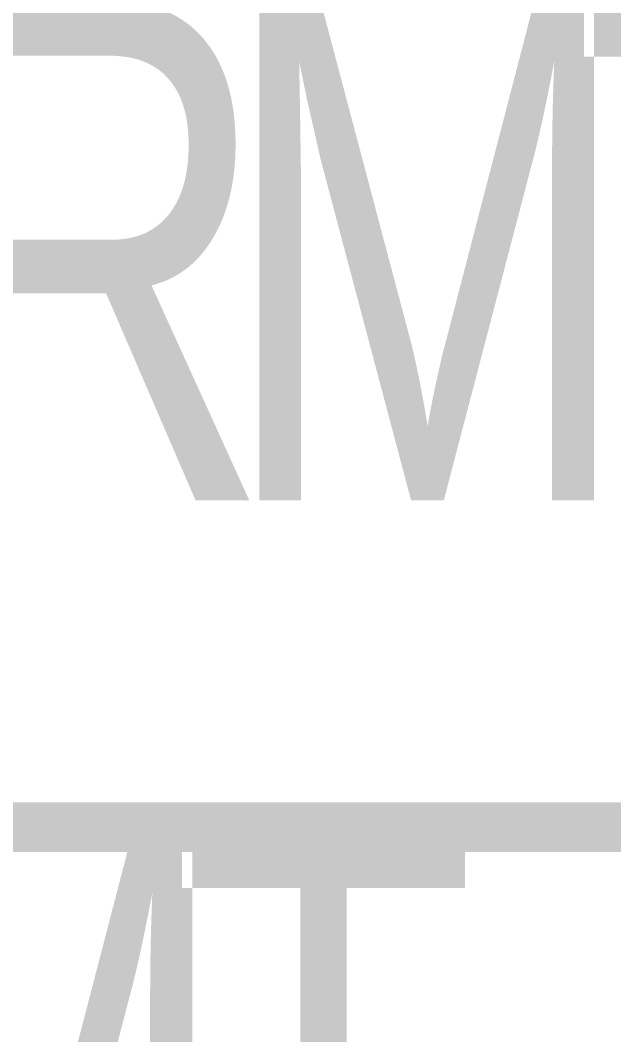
# Model space of a CAD drawing. Header units: millimetres. Extents: x -81374 to 485233, y -39075 to 157313.
# Drawn here: x 38470.3 to 38708.1, y -12102.9 to -11696.1 of the extents above; entities that cross this region are included whole.
import ezdxf
from ezdxf.enums import TextEntityAlignment as Align

# ---------------------------------------------------------------- set-up
doc = ezdxf.new("R2010")
doc.units = ezdxf.units.MM
doc.layers.add('G-IMPT', color=8, linetype='Continuous', lineweight=5)
doc.layers.add('M-HVAC VRV PIPE', color=152, linetype='Continuous')
doc.layers.add('M-HVAC-TEXT', color=7, linetype='Continuous')
doc.styles.add('romans', font='stylu.ttf', dxfattribs={"height": 125})
doc.styles.get("Standard").update_dxf_attribs({"font": 'arial.ttf'})

# ---------------------------------------------------------------- blocks, each defined once
blk = doc.blocks.new('floor plan 1')
at = {"layer": 'G-IMPT', "color": 8, "ltscale": 500}
for p, q in [((19427.27, -27090.2, 0), (19487.58, -27103.31, 0)), ((19425.52, -27101.5, 0), (19484.3, -27114.28, 0)), ((19487.58, -27103.31, 0), (19492.12, -27104.43, 0)), ((19492.12, -27104.43, 0), (19540.71, -27122.46, 0)), ((19455.06, -27107.88, 0), (19468.75, -27112.7, 0)), ((19463.44, -27146.4, 0), (19485.63, -27107.13, 0)), ((19468.75, -27112.7, 0), (19480.4, -27118.06, 0)), ((19495.59, -27112.76, 0), (19473.4, -27152.03, 0)), ((19495.8, -27112.6, 0), (19502.39, -27116.02, 0)), ((19484.3, -27114.28, 0), (19489.11, -27115.47, 0)), ((19489.11, -27115.47, 0), (19530.85, -27130.45, 0)), ((19489.56, -27122.28, 0), (19501.75, -27128.55, 0)), ((19540.71, -27122.46, 0), (19562.32, -27134.77, 0)), ((19501.75, -27128.55, 0), (19511.99, -27134.45, 0)), ((19519.96, -27126.02, 0), (19525.65, -27129.85, 0)), ((19525.65, -27129.85, 0), (19530.83, -27134.01, 0)), ((19530.85, -27130.45, 0), (19550.57, -27140.86, 0)), ((19511.99, -27134.45, 0), (19518.87, -27139.06, 0)), ((19530.83, -27134.01, 0), (19537.13, -27141.21, 0)), ((19562.32, -27134.77, 0), (19576.45, -27145.49, 0)), ((19518.87, -27139.06, 0), (19523.49, -27142.79, 0)), ((19537.13, -27141.21, 0), (19539.49, -27147.57, 0)), ((19550.57, -27140.86, 0), (19565.82, -27151.5, 0)), ((19523.49, -27142.79, 0), (19526.26, -27145.63, 0)), ((19526.26, -27145.63, 0), (19528.11, -27148.76, 0)), ((19576.45, -27145.49, 0), (19586.69, -27155.87, 0)), ((19463.15, -27146.99, 0), (19462.71, -27149.17, 0)), ((19462.71, -27149.17, 0), (19463.16, -27151.39, 0)), ((19511.23, -27171.05, 0), (19527.93, -27149.14, 0)), ((19526.81, -27152.43, 0), (19527.78, -27149.35, 0)), ((19528.11, -27148.76, 0), (19527.23, -27150.34, 0)), ((19539.49, -27147.57, 0), (19538.82, -27152.44, 0)), ((19463.16, -27151.39, 0), (19464.38, -27153.21, 0)), ((19464.38, -27153.21, 0), (19466.2, -27154.44, 0)), ((19471.02, -27154.3, 0), (19472.14, -27153.55, 0)), ((19472.14, -27153.55, 0), (19473.04, -27152.59, 0)), ((19473.04, -27152.59, 0), (19473.69, -27151.45, 0)), ((19528.86, -27156.86, 0), (19526.81, -27152.43, 0)), ((19538.82, -27152.44, 0), (19537.79, -27154.72, 0)), ((19565.82, -27151.5, 0), (19571.56, -27156.49, 0)), ((19466.2, -27154.44, 0), (19468.42, -27154.9, 0)), ((19468.42, -27154.9, 0), (19469.75, -27154.76, 0)), ((19469.75, -27154.76, 0), (19471.02, -27154.3, 0)), ((19537.04, -27156.06, 0), (19520.37, -27177.94, 0)), ((19530.97, -27158.11, 0), (19528.86, -27156.86, 0)), ((19532.48, -27158.25, 0), (19530.53, -27158.1, 0)), ((19530.53, -27158.1, 0), (19530.97, -27158.11, 0)), ((19534.3, -27157.98, 0), (19533.4, -27158.19, 0)), ((19535.15, -27157.64, 0), (19534.3, -27157.98, 0)), ((19535.93, -27157.15, 0), (19535.15, -27157.64, 0)), ((19536.62, -27156.55, 0), (19535.93, -27157.15, 0)), ((19537.19, -27155.85, 0), (19536.62, -27156.55, 0)), ((19537.79, -27154.72, 0), (19537.74, -27154.84, 0)), ((19571.56, -27156.49, 0), (19576.2, -27161.23, 0)), ((19586.69, -27155.87, 0), (19592.94, -27165.06, 0)), ((19533.4, -27158.19, 0), (19532.48, -27158.25, 0)), ((19576.2, -27161.23, 0), (19582.31, -27169.47, 0)), ((19592.94, -27165.06, 0), (19595.93, -27173.02, 0)), ((19512.3, -27169.98, 0), (19511.83, -27170.39, 0)), ((19512.82, -27169.62, 0), (19512.3, -27169.98, 0)), ((19513.37, -27169.34, 0), (19512.82, -27169.62, 0)), ((19513.95, -27169.12, 0), (19513.37, -27169.34, 0)), ((19514.56, -27168.96, 0), (19513.95, -27169.12, 0)), ((19582.31, -27169.47, 0), (19584.74, -27175.46, 0)), ((19510.1, -27172.6, 0), (19508.4, -27175, 0)), ((19511.19, -27171.11, 0), (19510.1, -27172.6, 0)), ((19510.18, -27173.58, 0), (19510.15, -27174.95, 0)), ((19510.56, -27172.25, 0), (19510.18, -27173.58, 0)), ((19511.1, -27171.24, 0), (19510.56, -27172.25, 0)), ((19511.4, -27170.85, 0), (19511.1, -27171.24, 0)), ((19511.83, -27170.39, 0), (19511.4, -27170.85, 0)), ((19595.93, -27173.02, 0), (19593.72, -27186.27, 0)), ((19508.4, -27175, 0), (19505.82, -27178.74, 0)), ((19510.15, -27174.95, 0), (19510.46, -27176.3, 0)), ((19510.46, -27176.3, 0), (19511.08, -27177.55, 0)), ((19511.08, -27177.55, 0), (19511.99, -27178.61, 0)), ((19520.41, -27177.88, 0), (19517.65, -27181.75, 0)), ((19584.74, -27175.46, 0), (19584.53, -27179.43, 0)), ((19505.82, -27178.74, 0), (19502.71, -27183.26, 0)), ((19511.99, -27178.61, 0), (19513.13, -27179.43, 0)), ((19513.13, -27179.43, 0), (19514.42, -27179.95, 0)), ((19514.42, -27179.95, 0), (19515.8, -27180.14, 0)), ((19517.65, -27181.75, 0), (19515, -27185.57, 0)), ((19548.84, -27198.46, 0), (19582.65, -27181.22, 0)), ((19580.74, -27182.81, 0), (19581.37, -27182.12, 0)), ((19581.51, -27182, 0), (19584.53, -27179.43, 0)), ((19502.71, -27183.26, 0), (19497.07, -27191.55, 0)), ((19515, -27185.57, 0), (19511.95, -27190.02, 0)), ((19579.6, -27186.32, 0), (19579.66, -27185.38, 0)), ((19579.79, -27187.74, 0), (19579.6, -27186.32, 0)), ((19579.66, -27185.38, 0), (19579.89, -27184.46, 0)), ((19579.89, -27184.46, 0), (19580.25, -27183.59, 0)), ((19580.25, -27183.59, 0), (19580.74, -27182.81, 0)), ((19593.72, -27186.27, 0), (19592.95, -27187.16, 0)), ((19511.95, -27190.02, 0), (19506.41, -27198.17, 0)), ((19580.43, -27189.2, 0), (19579.79, -27187.74, 0)), ((19581.35, -27190.39, 0), (19580.43, -27189.2, 0)), ((19582.16, -27191.16, 0), (19581.35, -27190.39, 0)), ((19589.13, -27190.52, 0), (19588.06, -27191.3, 0)), ((19589.03, -27190.6, 0), (19592.95, -27187.16, 0)), ((19497.07, -27191.55, 0), (19493.35, -27197.06, 0)), ((19587.85, -27191.41, 0), (19554.05, -27208.64, 0)), ((19583.21, -27191.69, 0), (19582.16, -27191.16, 0)), ((19584.18, -27191.9, 0), (19583.21, -27191.69, 0)), ((19585.5, -27192.02, 0), (19584.18, -27191.9, 0)), ((19586.82, -27191.82, 0), (19585.5, -27192.02, 0)), ((19588.06, -27191.3, 0), (19586.82, -27191.82, 0)), ((19506.41, -27198.17, 0), (19502.45, -27204.03, 0)), ((19548.34, -27198.74, 0), (19547.74, -27199.12, 0)), ((19543.43, -27202.59, 0), (19540.13, -27205.65, 0)), ((19546.55, -27199.96, 0), (19543.43, -27202.59, 0)), ((19547.74, -27199.12, 0), (19546.55, -27199.96, 0)), ((19540.13, -27205.65, 0), (19537.54, -27208.13, 0)), ((19545.8, -27203.55, 0), (19546, -27205, 0)), ((19546, -27205, 0), (19546.56, -27206.37, 0)), ((19546.56, -27206.37, 0), (19547.46, -27207.54, 0)), ((19555.69, -27207.31, 0), (19556.15, -27206.74, 0)), ((19556.15, -27206.74, 0), (19556.58, -27206.01, 0)), ((19537.54, -27208.13, 0), (19533.9, -27211.71, 0)), ((19547.46, -27207.54, 0), (19548.61, -27208.45, 0)), ((19548.61, -27208.45, 0), (19549.96, -27209.03, 0)), ((19549.96, -27209.03, 0), (19551.4, -27209.25, 0)), ((19552.43, -27209.92, 0), (19549.97, -27212.11, 0)), ((19551.4, -27209.25, 0), (19552.84, -27209.09, 0)), ((19554.56, -27208.35, 0), (19552.43, -27209.92, 0)), ((19552.84, -27209.09, 0), (19554.19, -27208.57, 0)), ((19554.19, -27208.57, 0), (19555.32, -27207.74, 0)), ((19555.32, -27207.74, 0), (19555.69, -27207.31, 0)), ((19533.9, -27211.71, 0), (19527.64, -27218.02, 0)), ((19549.97, -27212.11, 0), (19546.34, -27215.54, 0)), ((19543.1, -27218.7, 0), (19536.59, -27225.23, 0)), ((19546.34, -27215.54, 0), (19543.1, -27218.7, 0)), ((19536.59, -27225.23, 0), (19534.63, -27227.24, 0))]:
    blk.add_line(p, q, dxfattribs=at)
for centre, radius, start, end in [((30901.19, -15868.25), 12777.77, 49.906974, 259.603181), ((18060.55, -17690.18), 9598.53, 196.540677, 301.958989), ((19371.63, -27387.8, 0), 228.8, 0, 180), ((19371.63, -27387.8, 0), 228.8, 0, 180), ((19371.63, -27387.8, 0), 227.37, 0, 180)]:
    blk.add_arc(centre, radius, start, end, dxfattribs=at)
at = {"layer": 'G-IMPT', "color": 8, "ltscale": 500, "extrusion": (0, 0, -1)}
for centre, start_param, end_param in [((19490.61, -27109.95, 0), 4.201269, 5.531684), ((19468.42, -27149.22, 0), 6.183384, 6.879071), ((19468.42, -27149.22, 0), 2.248945, 3.041791)]:
    blk.add_ellipse(centre, major_axis=(-4.98, 2.81), ratio=0.992436, start_param=start_param, end_param=end_param, dxfattribs=at)
at = {"layer": 'G-IMPT', "color": 8, "ltscale": 500}
for points, knots in [([(19492, -27105.31, 0), (19492.04, -27105.13, 0), (19492.1, -27104.84, 0), (19492.14, -27104.52, 0), (19492.13, -27104.44, 0), (19492.12, -27104.43, 0)], [0, 0, 0, 0, 0.0555556, 0.1111111, 0.1797143, 0.1797143, 0.1797143, 0.1797143]), ([(19492, -27105.31, 0), (19491.97, -27105.49, 0), (19491.89, -27105.86, 0), (19491.66, -27106.82, 0), (19491.3, -27108.26, 0), (19490.87, -27109.9, 0), (19490.51, -27111.18, 0), (19490.25, -27112.1, 0), (19489.99, -27112.96, 0), (19489.76, -27113.72, 0), (19489.55, -27114.37, 0), (19489.32, -27115.06, 0), (19489.2, -27115.35, 0), (19489.15, -27115.43, 0)], [0, 0, 0, 0, 0.0555556, 0.1111111, 0.2222222, 0.3333333, 0.3888889, 0.4444444, 0.5, 0.5555556, 0.6111111, 0.6666667, 0.7777778, 0.7777778, 0.7777778, 0.7777778]), ([(19468.75, -27112.7, 0), (19468.75, -27112.69, 0), (19468.72, -27112.68, 0), (19468.7, -27112.6, 0), (19468.75, -27112.33, 0), (19468.88, -27111.83, 0), (19469.07, -27111.25, 0), (19469.24, -27110.77, 0), (19469.29, -27110.65, 0)], [0.4980564, 0.4980564, 0.4980564, 0.4980564, 0.5, 0.5555556, 0.6111111, 0.6666667, 0.75, 0.7777778, 0.7777778, 0.7777778, 0.7777778]), ([(19470.62, -27109.43, 0), (19470.48, -27109.72, 0), (19470.22, -27110.27, 0), (19469.85, -27111, 0), (19469.51, -27111.63, 0), (19469.23, -27112.12, 0), (19469, -27112.47, 0), (19468.84, -27112.67, 0), (19468.77, -27112.7, 0), (19468.75, -27112.7, 0)], [0.1111111, 0.1111111, 0.1111111, 0.1111111, 0.1666667, 0.2222222, 0.2777778, 0.3333333, 0.3888889, 0.4444444, 0.4956758, 0.4956758, 0.4956758, 0.4956758]), ([(19532.48, -27146.95, 0), (19532.18, -27146.94, 0), (19531.57, -27146.98, 0), (19530.82, -27147.15, 0), (19530.32, -27147.33, 0), (19530.05, -27147.45, 0), (19529.84, -27147.54, 0), (19529.64, -27147.65, 0), (19529.44, -27147.77, 0), (19529.25, -27147.89, 0), (19529.06, -27148.02, 0), (19528.88, -27148.16, 0), (19528.7, -27148.31, 0), (19528.53, -27148.47, 0), (19528.37, -27148.63, 0), (19528.22, -27148.79, 0), (19528.02, -27149.01, 0), (19527.89, -27149.19, 0), (19527.81, -27149.3, 0)], [0, 0, 0, 0, 0.166667, 0.333333, 0.416667, 0.458333, 0.5, 0.541667, 0.583333, 0.625, 0.666667, 0.708333, 0.75, 0.791667, 0.833333, 0.875, 0.916667, 1, 1, 1, 1]), ([(19537.16, -27155.89, 0), (19537.25, -27155.76, 0), (19537.46, -27155.44, 0), (19537.73, -27154.89, 0), (19537.93, -27154.34, 0), (19538.05, -27153.88, 0), (19538.12, -27153.45, 0), (19538.15, -27153.08, 0), (19538.17, -27152.7, 0), (19538.15, -27152.15, 0), (19538.01, -27151.37, 0), (19537.74, -27150.54, 0), (19537.32, -27149.74, 0), (19536.79, -27149.03, 0), (19536, -27148.25, 0), (19535.25, -27147.77, 0), (19534.78, -27147.52, 0), (19534.51, -27147.39, 0), (19534.26, -27147.26, 0), (19534.11, -27147.18, 0), (19534.06, -27147.11, 0), (19533.95, -27147.04, 0), (19534.25, -27147.06, 0), (19534.55, -27147.12, 0), (19534.32, -27147.05, 0), (19533.78, -27146.96, 0), (19533.22, -27146.92, 0), (19532.75, -27146.93, 0), (19532.48, -27146.95, 0)], [0, 0, 0, 0, 0.05, 0.1, 0.125, 0.15, 0.175, 0.1875, 0.2, 0.225, 0.25, 0.275, 0.3, 0.325, 0.35, 0.4, 0.425, 0.45, 0.475, 0.525, 0.575, 0.6375, 0.7, 0.75, 0.85, 0.9, 0.95, 1, 1, 1, 1]), ([(19521.46, -27174.08, 0), (19521.47, -27174.2, 0), (19521.49, -27174.43, 0), (19521.49, -27174.77, 0), (19521.47, -27175.12, 0), (19521.43, -27175.46, 0), (19521.36, -27175.8, 0), (19521.26, -27176.15, 0), (19521.16, -27176.46, 0), (19521.06, -27176.72, 0), (19520.95, -27176.96, 0), (19520.81, -27177.25, 0), (19520.65, -27177.54, 0), (19520.53, -27177.72, 0), (19520.48, -27177.79, 0)], [0.6666667, 0.6666667, 0.6666667, 0.6666667, 0.6944444, 0.7222222, 0.75, 0.7777778, 0.8055556, 0.8333333, 0.8611111, 0.8819444, 0.9027778, 0.9305556, 0.9722222, 1, 1, 1, 1]), ([(19520.48, -27177.79, 0), (19520.43, -27177.85, 0), (19520.34, -27177.98, 0), (19520.18, -27178.17, 0), (19520.02, -27178.35, 0), (19519.84, -27178.54, 0), (19519.64, -27178.73, 0), (19519.44, -27178.9, 0), (19519.16, -27179.12, 0), (19518.87, -27179.31, 0), (19518.57, -27179.48, 0), (19518.32, -27179.61, 0), (19517.87, -27179.81, 0), (19517.25, -27180, 0), (19516.51, -27180.12, 0), (19516.04, -27180.14, 0), (19515.8, -27180.14, 0)], [0, 0, 0, 0, 0.0625, 0.109375, 0.15625, 0.203125, 0.246094, 0.296875, 0.34375, 0.4375, 0.484375, 0.53125, 0.59375, 0.75, 0.875, 1, 1, 1, 1]), ([(19587.06, -27180.94, 0), (19587, -27180.92, 0), (19586.76, -27180.84, 0), (19586.38, -27180.74, 0), (19585.94, -27180.67, 0), (19585.56, -27180.63, 0), (19585.18, -27180.61, 0), (19584.67, -27180.63, 0), (19584.04, -27180.72, 0), (19583.41, -27180.89, 0), (19582.93, -27181.08, 0), (19582.47, -27181.31, 0), (19581.93, -27181.64, 0), (19581.54, -27181.96, 0), (19581.36, -27182.13, 0)], [0.5555556, 0.5555556, 0.5555556, 0.5555556, 0.5694444, 0.6111111, 0.6388889, 0.6666667, 0.6944444, 0.7222222, 0.7777778, 0.8333333, 0.8611111, 0.8888889, 0.9444444, 1, 1, 1, 1]), ([(19589.14, -27190.51, 0), (19589.23, -27190.42, 0), (19589.39, -27190.26, 0), (19589.61, -27190.02, 0), (19589.8, -27189.76, 0), (19589.98, -27189.5, 0), (19590.15, -27189.22, 0), (19590.3, -27188.94, 0), (19590.45, -27188.61, 0), (19590.59, -27188.25, 0), (19590.71, -27187.87, 0), (19590.8, -27187.49, 0), (19590.88, -27186.97, 0), (19590.9, -27186.58, 0), (19590.9, -27186.32, 0)], [0, 0, 0, 0, 0.083333, 0.145833, 0.208333, 0.291667, 0.354167, 0.416667, 0.5, 0.583333, 0.666667, 0.75, 0.833333, 1, 1, 1, 1]), ([(19590.9, -27186.32, 0), (19590.9, -27186.21, 0), (19590.91, -27185.99, 0), (19590.89, -27185.63, 0), (19590.84, -27185.22, 0), (19590.77, -27184.87, 0), (19590.68, -27184.55, 0), (19590.57, -27184.18, 0), (19590.37, -27183.7, 0), (19590.13, -27183.27, 0), (19589.96, -27183.01, 0), (19589.88, -27182.91, 0), (19589.85, -27182.87, 0)], [0, 0, 0, 0, 0.0277778, 0.0555556, 0.0833333, 0.1111111, 0.125, 0.1388889, 0.1666667, 0.1944444, 0.2083333, 0.2222222, 0.2222222, 0.2222222, 0.2222222]), ([(19547.56, -27199.36, 0), (19547.73, -27199.2, 0), (19547.99, -27198.98, 0), (19548.38, -27198.72, 0), (19548.68, -27198.53, 0), (19549.01, -27198.37, 0), (19549.34, -27198.23, 0), (19549.69, -27198.1, 0), (19550.05, -27198, 0), (19550.4, -27197.93, 0), (19550.76, -27197.88, 0), (19551.12, -27197.85, 0), (19551.48, -27197.84, 0), (19551.85, -27197.86, 0), (19552.21, -27197.91, 0), (19552.57, -27197.97, 0), (19552.93, -27198.06, 0), (19553.28, -27198.17, 0), (19553.74, -27198.35, 0), (19554.07, -27198.52, 0), (19554.28, -27198.64, 0)], [0, 0, 0, 0, 0.0555556, 0.0833333, 0.1111111, 0.1388889, 0.1666667, 0.1944444, 0.2222222, 0.25, 0.2777778, 0.3055556, 0.3333333, 0.3611111, 0.3888889, 0.4166667, 0.4444444, 0.4722222, 0.5, 0.5555556, 0.5555556, 0.5555556, 0.5555556]), ([(19545.8, -27203.55, 0), (19545.79, -27203.27, 0), (19545.82, -27202.84, 0), (19545.91, -27202.32, 0), (19545.99, -27201.98, 0), (19546.09, -27201.65, 0), (19546.2, -27201.34, 0), (19546.34, -27201.03, 0), (19546.48, -27200.76, 0), (19546.63, -27200.51, 0), (19546.77, -27200.31, 0), (19546.9, -27200.14, 0), (19547.04, -27199.97, 0), (19547.21, -27199.78, 0), (19547.35, -27199.6, 0), (19547.48, -27199.46, 0), (19547.54, -27199.39, 0), (19547.56, -27199.36, 0)], [0, 0, 0, 0, 0.166667, 0.25, 0.3125, 0.375, 0.458333, 0.510417, 0.583333, 0.635417, 0.6875, 0.729167, 0.770833, 0.822917, 0.895833, 0.958333, 1, 1, 1, 1])]:
    blk.add_open_spline(points, degree=3, knots=knots, dxfattribs=at)
blk.add_open_spline([(19492.12, -27104.43, 0), (19492.11, -27104.43, 0), (19492.09, -27104.44, 0), (19492.07, -27104.47, 0)], degree=3, dxfattribs=at)
for rotation, p in [(359.9992, (39680.63, -4989.62, 0)), (359.9992, (35886.72, -10139.29, 0)), (270.0008, (28873.29, -20643.48, 0)), (359.9992, (11975.31, -26935.44, 0)), (359.9992, (15267.63, -26935.44, 0)), (359.9992, (26686.27, -26987.73, 0)), (270.0008, (15861.11, -28615.02, 0)), (89.9992, (23697.81, -33300.57, 0)), (89.9992, (23597.87, -35337.73, 0)), (89.9992, (23597.88, -37388.34, 0)), (359.9992, (13750.44, -37781.54, 0)), (89.9992, (23697.83, -40746.76, 0)), (89.9992, (23597.8, -44302.49, 0)), (89.9992, (23597.81, -46399.06, 0)), (89.9992, (23697.78, -48339.78, 0)), (89.9992, (23697.77, -54279.98, 0)), (359.9992, (27418.07, -55702.4, 0)), (89.9992, (9671.91, -65856.51, 0)), (359.9992, (4684.11, -67403.39, 0)), (359.9992, (8737.21, -67403.39, 0))]:
    blk.add_attdef('PARTITIONTYPE', text='', height=200, rotation=rotation, dxfattribs=at).set_placement(p, align=Align.MIDDLE_CENTER)

msp = doc.modelspace()

# ---------------------------------------------------------------- block references
at = {"linetype": 'Continuous', "rotation": 180}
msp.add_blockref('floor plan 1', (58170.8, -39075.37), dxfattribs=at)

# ---------------------------------------------------------------- next in the draw order: texts
at = {"layer": 'M-HVAC-TEXT', "insert": (37725.23, -12224.86), "char_height": 200, "width": 2585.5965, "attachment_point": 7, "style": 'romans', "bg_fill": 2}
msp.add_mtext('\\pxql;{\\W0.75;\\T0.75;\\C6;S-1 1/8-6RMT\\P\\pt1;L-1/2-6RMT}', dxfattribs=at)

# ---------------------------------------------------------------- next in the draw order: linework, layer by layer
at = {"layer": 'M-HVAC VRV PIPE', "color": 6, "linetype": 'Continuous', "const_width": 20}
msp.add_lwpolyline([(38745.08, -12019.71), (36537.29, -12019.71)], dxfattribs=at)

doc.saveas('drawing.dxf')
